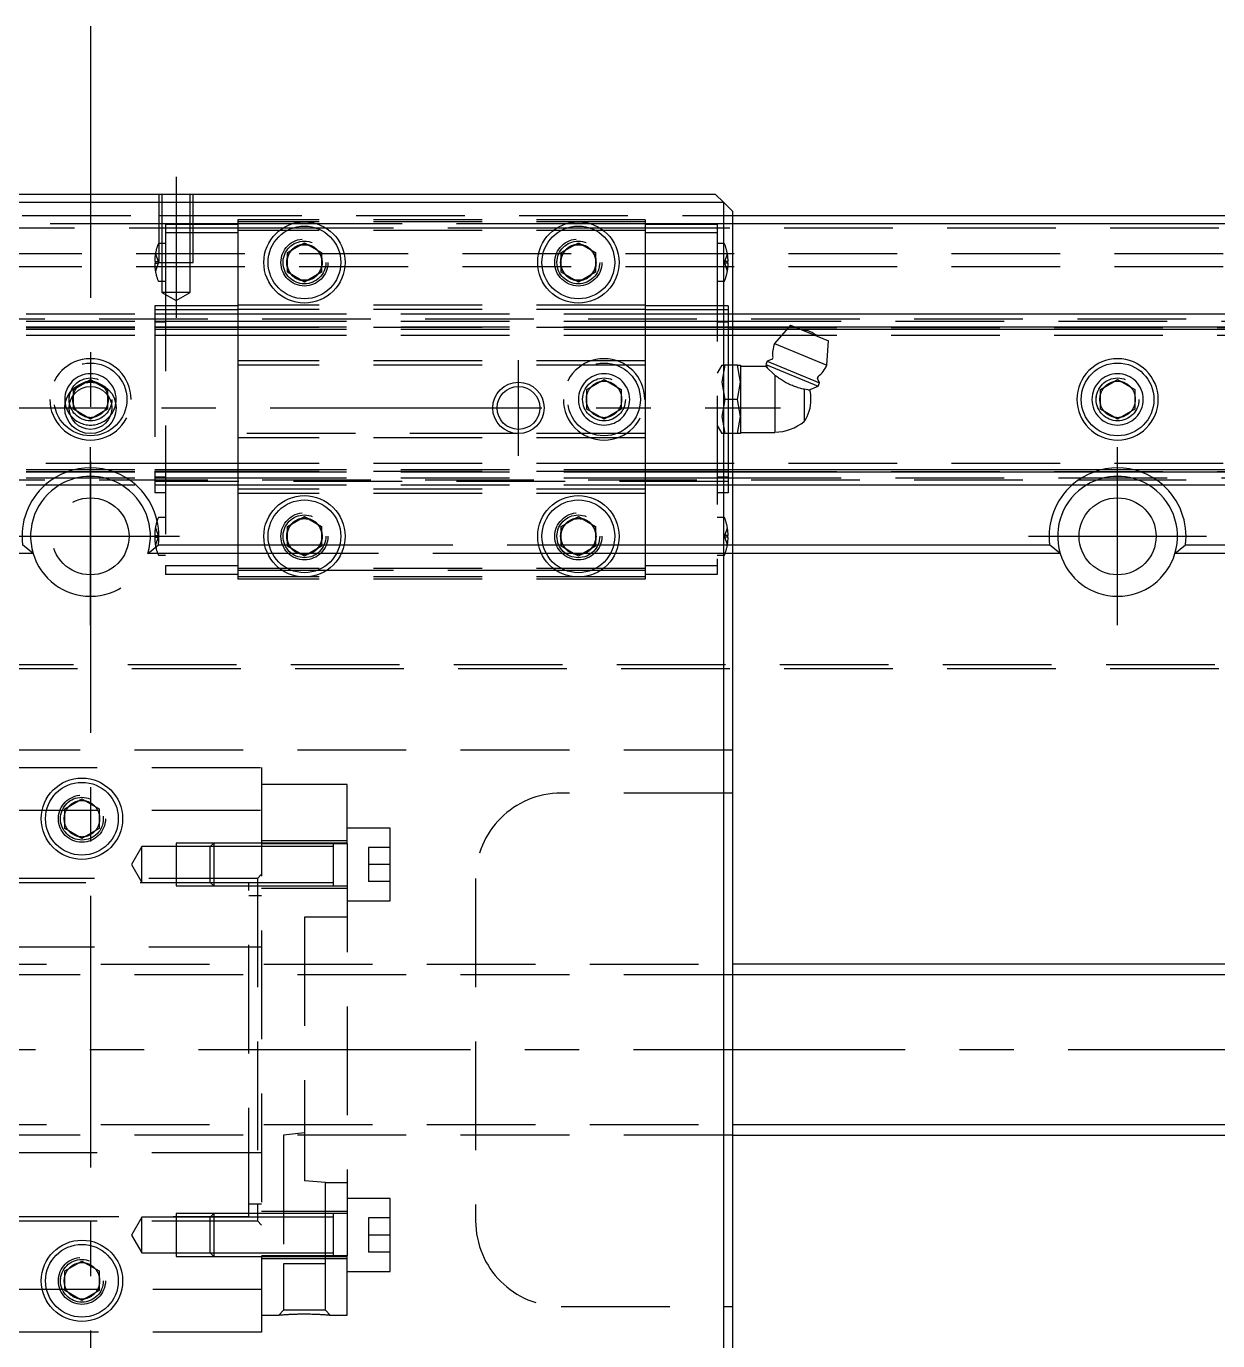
# Model space of a CAD drawing. Extents: x -16 to 1017, y -341 to 120.
# Drawn here: x 372.5 to 511.7, y -34 to 119.6 of the extents above; entities that cross this region are included whole.
import ezdxf

# ---------------------------------------------------------------- set-up
doc = ezdxf.new("R2010")
doc.units = 0
doc.linetypes.add('CENTER', pattern=[50.8, 31.75, -6.35, 6.35, -6.35])
doc.linetypes.add('DASHED', pattern=[19.05, 12.7, -6.35])
doc.layers.get('0').update_dxf_attribs({"linetype": 'CONTINUOUS'})
doc.layers.add('CENTER', color=1, linetype='CENTER')

msp = doc.modelspace()

# ---------------------------------------------------------------- linework, layer by layer
at = {"color": 7, "linetype": 'CONTINUOUS'}
for p, q in [((307, 100), (453, 100)), ((453, 100), (454, 99)), ((454, 99), (306, 99)), ((454, 99), (455, 98)), ((454, -99), (454, 99)), ((455, 98), (455, -98)), ((455, 97.5), (758, 97.5)), ((759, 96.5), (455, 96.5)), ((403, 93.15), (405, 94.31)), ((405, 94.31), (407, 93.15)), ((435, 93.15), (437, 94.31)), ((437, 94.31), (439, 93.15)), ((403, 90.85), (403, 93.15)), ((407, 93.15), (407, 90.85)), ((435, 90.85), (435, 93.15)), ((439, 93.15), (439, 90.85)), ((405, 89.69), (403, 90.85)), ((407, 90.85), (405, 89.69)), ((437, 89.69), (435, 90.85)), ((439, 90.85), (437, 89.69)), ((455, 86), (760, 86)), ((455, 84.48), (461.63, 84.48)), ((461.8, 84.68), (459.93, 82.53)), ((461.8, 84.68), (466.23, 82.84)), ((462.27, 84.48), (760, 84.48)), ((455, 84.2), (461.38, 84.2)), ((462.95, 84.2), (760, 84.2)), ((459.93, 82.53), (466.03, 80)), ((466.03, 80), (466.23, 82.84)), ((455.6, 80), (455, 80)), ((455.6, 80), (455.96, 80)), ((455.96, 78), (455.6, 80)), ((455.96, 80), (455.96, 78)), ((459.07, 80.45), (458.92, 80.08)), ((458.92, 80.08), (465.02, 77.56)), ((458.92, 80.08), (459.1, 79.64)), ((459.58, 80.66), (459.07, 80.45)), ((459.07, 80.45), (465.17, 77.93)), ((458.92, 79.85), (455.96, 79.85)), ((459.96, 78.83), (458.92, 79.85)), ((460.05, 78.75), (459.96, 78.83)), ((459.96, 78.83), (459.96, 72.15)), ((460.16, 78.67), (460.05, 78.75)), ((460.26, 78.59), (460.16, 78.67)), ((460.37, 78.51), (460.26, 78.59)), ((460.48, 78.43), (460.37, 78.51)), ((460.6, 78.35), (460.48, 78.43)), ((460.72, 78.27), (460.6, 78.35)), ((465.17, 77.93), (464.96, 78.44)), ((455.6, 76), (455.96, 78)), ((455.96, 78), (455.96, 74)), ((460.84, 78.2), (460.72, 78.27)), ((460.96, 78.12), (460.84, 78.2)), ((461.09, 78.05), (460.96, 78.12)), ((461.22, 77.98), (461.09, 78.05)), ((461.35, 77.91), (461.22, 77.98)), ((461.48, 77.84), (461.35, 77.91)), ((461.61, 77.78), (461.48, 77.84)), ((461.74, 77.72), (461.61, 77.78)), ((461.88, 77.66), (461.74, 77.72)), ((462.01, 77.61), (461.88, 77.66)), ((462.14, 77.55), (462.01, 77.61)), ((462.27, 77.5), (462.14, 77.55)), ((462.41, 77.46), (462.27, 77.5)), ((462.53, 77.41), (462.41, 77.46)), ((462.69, 77.36), (462.53, 77.41)), ((462.84, 77.32), (462.69, 77.36)), ((462.98, 77.28), (462.84, 77.32)), ((463.13, 77.24), (462.98, 77.28)), ((463.27, 77.21), (463.13, 77.24)), ((463.4, 77.18), (463.27, 77.21)), ((464.06, 77.07), (463.4, 77.18)), ((463.4, 77.18), (463.4, 73.4)), ((463.9, 77.09), (465.02, 77.56)), ((465.02, 77.56), (465.17, 77.93)), ((498, 77.15), (500, 78.31)), ((498, 74.85), (498, 77.15)), ((500, 78.31), (502, 77.15)), ((502, 77.15), (502, 74.85)), ((455.6, 76), (455, 76)), ((455.96, 74), (455.6, 76)), ((455.6, 72), (455.96, 74)), ((455.96, 74), (455.96, 72)), ((500, 73.69), (498, 74.85)), ((502, 74.85), (500, 73.69)), ((455.6, 72), (455, 72)), ((455.96, 72), (455.6, 72)), ((455.96, 72.15), (459.96, 72.15)), ((455, 67.8), (760, 67.8)), ((455, 67.52), (760, 67.52)), ((455, 66), (760, 66)), ((403, 61.15), (405, 62.31)), ((405, 62.31), (407, 61.15)), ((435, 61.15), (437, 62.31)), ((437, 62.31), (439, 61.15)), ((403, 58.85), (403, 61.15)), ((407, 61.15), (407, 58.85)), ((435, 58.85), (435, 61.15)), ((439, 61.15), (439, 58.85)), ((405, 57.69), (403, 58.85)), ((407, 58.85), (405, 57.69)), ((437, 57.69), (435, 58.85)), ((439, 58.85), (437, 57.69)), ((455, 59), (492.06, 59)), ((493.29, 58), (492.06, 59)), ((506.71, 58), (507.94, 59)), ((507.94, 59), (612.06, 59)), ((493.29, 58), (455, 58)), ((613.29, 58), (506.71, 58)), ((377, 28.15), (379, 29.31)), ((379, 29.31), (381, 28.15)), ((377, 25.85), (377, 28.15)), ((381, 28.15), (381, 25.85)), ((379, 24.69), (377, 25.85)), ((381, 25.85), (379, 24.69)), ((703, 10), (455, 10)), ((455, -10), (703, -10)), ((377, -25.85), (379, -24.69)), ((377, -28.15), (377, -25.85)), ((379, -24.69), (381, -25.85)), ((381, -25.85), (381, -28.15)), ((379, -29.31), (377, -28.15)), ((381, -28.15), (379, -29.31))]:
    msp.add_line(p, q, dxfattribs=at)
at = {"color": 3, "linetype": 'DASHED'}
for p, q in [((388, 100), (388, 92)), ((388.35, 100), (388.35, 92)), ((391.65, 92), (391.65, 100)), ((392, 92), (392, 100)), ((372, 97.5), (388, 97.5)), ((388, 97.5), (392, 97.5)), ((392, 97.5), (455, 97.5)), ((444.8, 97), (397.2, 97)), ((397.2, 97), (397.2, 96)), ((444.8, 97), (444.8, 96)), ((397.2, 96), (362.8, 96)), ((388, 96.5), (372, 96.5)), ((392, 96.5), (388, 96.5)), ((392, 96.45), (388.77, 96.45)), ((388.77, 96.45), (388.77, 95.45)), ((388.77, 95.45), (388.77, 92)), ((392, 95.45), (388.77, 95.45)), ((397.2, 96.5), (392, 96.5)), ((397.2, 96.45), (392, 96.45)), ((397.2, 95.45), (392, 95.45)), ((444.8, 96.75), (397.2, 96.75)), ((403.48, 96.5), (397.2, 96.5)), ((397.2, 96), (397.2, 87)), ((402.44, 96), (397.2, 96)), ((444.8, 95.75), (397.2, 95.75)), ((403.56, 96), (402.44, 96)), ((406.52, 96.5), (403.48, 96.5)), ((406.44, 96), (403.56, 96)), ((407.56, 96), (406.44, 96)), ((435.48, 96.5), (406.52, 96.5)), ((434.44, 96), (407.56, 96)), ((435.56, 96), (434.44, 96)), ((438.52, 96.5), (435.48, 96.5)), ((438.44, 96), (435.56, 96)), ((439.56, 96), (438.44, 96)), ((444.8, 96.5), (438.52, 96.5)), ((444.8, 96), (439.56, 96)), ((455, 96.5), (444.8, 96.5)), ((453.23, 96.45), (444.8, 96.45)), ((444.8, 96), (444.8, 87)), ((759.5, 96), (444.8, 96)), ((453.23, 95.45), (444.8, 95.45)), ((453.23, 96.45), (453.23, 95.45)), ((453.23, 95.45), (453.23, 56.55)), ((388, 94.2), (387.99, 94.2)), ((388.77, 94.2), (388, 94.2)), ((454.01, 94.2), (453.23, 94.2)), ((760, 93), (0, 93)), ((387.58, 93), (387.9, 92.1)), ((402.5, 92), (402.53, 92.41)), ((434.5, 92), (434.53, 92.37)), ((454.1, 92.1), (454.42, 93)), ((760, 91.5), (0, 91.5)), ((387.5, 92.1), (387.58, 92.1)), ((387.58, 91.9), (387.5, 91.9)), ((387.58, 92.1), (387.9, 92.1)), ((387.58, 92.1), (387.58, 91.9)), ((387.9, 91.9), (387.58, 91)), ((387.58, 91.9), (387.9, 91.9)), ((387.9, 92.1), (387.94, 92)), ((387.9, 91.9), (387.94, 92)), ((388, 92), (392, 92)), ((388.35, 92), (388.35, 88.5)), ((388.77, 92), (388.77, 56.55)), ((391.65, 88.5), (391.65, 92)), ((454.1, 92.1), (454.06, 92)), ((454.1, 91.9), (454.06, 92)), ((454.42, 92.1), (454.1, 92.1)), ((454.42, 91), (454.1, 91.9)), ((454.42, 91.9), (454.1, 91.9)), ((454.42, 91.9), (454.42, 92.1)), ((454.42, 92.1), (454.5, 92.1)), ((454.5, 91.9), (454.42, 91.9)), ((387.99, 89.8), (388.77, 89.8)), ((453.23, 89.8), (454.01, 89.8)), ((388.35, 88.5), (390, 87.55)), ((391.65, 88.5), (388.35, 88.5)), ((390, 87.55), (391.65, 88.5)), ((388.77, 86.93), (387.5, 86.93)), ((387.5, 86.93), (387.5, 84.33)), ((388.77, 86.92), (387.5, 86.92)), ((388.77, 86.46), (387.5, 86.46)), ((397.2, 86.93), (388.77, 86.93)), ((397.2, 86.46), (388.77, 86.46)), ((397.2, 87), (397.2, 86.5)), ((444.8, 87), (397.2, 87)), ((397.2, 86.5), (397.2, 80.5)), ((444.8, 86.5), (397.2, 86.5)), ((444.8, 87), (444.8, 86.5)), ((453.23, 86.93), (444.8, 86.93)), ((444.8, 86.5), (444.8, 80.5)), ((453.23, 86.46), (444.8, 86.46)), ((454.5, 86.93), (453.23, 86.93)), ((454.5, 86.92), (453.23, 86.92)), ((454.5, 86.46), (453.23, 86.46)), ((454.5, 86.93), (454.5, 84.33)), ((0, 85.4), (760, 85.4)), ((372.5, 86), (387.5, 86)), ((372.5, 85.15), (387.5, 85.15)), ((372.5, 84.48), (387.5, 84.48)), ((387.5, 86), (397.2, 86)), ((387.5, 85.15), (397.2, 85.15)), ((387.5, 85.08), (388.77, 85.08)), ((387.5, 84.48), (397.2, 84.48)), ((397.2, 86), (444.8, 86)), ((397.2, 85.15), (444.8, 85.15)), ((397.2, 84.48), (444.8, 84.48)), ((444.8, 86), (453.23, 86)), ((444.8, 85.15), (453.23, 85.15)), ((444.8, 84.48), (453.23, 84.48)), ((453.23, 86), (454.5, 86)), ((453.23, 85.15), (454.5, 85.15)), ((453.23, 85.08), (454.5, 85.08)), ((453.23, 84.48), (454.5, 84.48)), ((454.5, 86), (455, 86)), ((454.5, 85.15), (455, 85.15)), ((454.5, 84.48), (455, 84.48)), ((455, 85.15), (760, 85.15)), ((461.63, 84.48), (462.27, 84.48)), ((372.5, 84.42), (387.5, 84.42)), ((372.5, 84.2), (387.5, 84.2)), ((372.5, 83.5), (387.5, 83.5)), ((397.2, 84.42), (387.5, 84.42)), ((387.5, 84.33), (387.5, 67.67)), ((387.5, 84.2), (397.2, 84.2)), ((387.5, 83.5), (397.2, 83.5)), ((444.8, 84.42), (397.2, 84.42)), ((397.2, 84.2), (444.8, 84.2)), ((397.2, 83.5), (444.8, 83.5)), ((453.23, 84.42), (444.8, 84.42)), ((444.8, 84.2), (453.23, 84.2)), ((444.8, 83.5), (453.23, 83.5)), ((454.5, 84.42), (453.23, 84.42)), ((453.23, 84.2), (454.5, 84.2)), ((453.23, 83.5), (454.5, 83.5)), ((454.5, 84.42), (760, 84.42)), ((454.5, 84.33), (454.5, 80)), ((454.5, 84.2), (455, 84.2)), ((454.5, 83.5), (760, 83.5)), ((461.38, 84.2), (462.95, 84.2)), ((397.2, 80.5), (397.2, 80)), ((444.8, 80.5), (397.2, 80.5)), ((397.2, 80), (397.2, 72)), ((444.8, 80), (397.2, 80)), ((444.8, 80.5), (444.8, 80)), ((444.8, 80), (444.8, 72)), ((453.78, 80), (453.23, 79.06)), ((453.78, 80), (454.13, 80)), ((454.13, 80), (453.78, 78)), ((455, 80), (454.13, 80)), ((454.5, 80), (454.5, 72)), ((378, 77.15), (380, 78.31)), ((378, 76.5), (378, 77.15)), ((380, 78.31), (382, 77.15)), ((382, 77.15), (382, 76.5)), ((438, 77.15), (440, 78.31)), ((438, 74.85), (438, 77.15)), ((440, 78.31), (442, 77.15)), ((442, 77.15), (442, 74.85)), ((453.78, 78), (454.13, 76)), ((377.5, 76), (377.53, 76.41)), ((378, 74.85), (378, 76.5)), ((382, 76.5), (382, 74.85)), ((437.5, 76), (437.53, 76.37)), ((454.13, 76), (453.78, 74)), ((455, 76), (454.13, 76)), ((497.5, 76), (497.53, 76.41)), ((380, 73.69), (378, 74.85)), ((382, 74.85), (380, 73.69)), ((440, 73.69), (438, 74.85)), ((442, 74.85), (440, 73.69)), ((453.78, 74), (454.13, 72)), ((453.23, 72.94), (453.78, 72)), ((397.2, 72), (397.2, 71.5)), ((430, 72), (397.2, 72)), ((397.2, 71.5), (397.2, 65.5)), ((444.8, 71.5), (397.2, 71.5)), ((444.8, 72), (430, 72)), ((444.8, 72), (444.8, 71.5)), ((444.8, 71.5), (444.8, 65.5)), ((454.13, 72), (453.78, 72)), ((455, 72), (454.13, 72)), ((454.5, 72), (454.5, 67.67)), ((387.5, 68.5), (372.5, 68.5)), ((372.5, 67.8), (387.5, 67.8)), ((397.2, 68.5), (387.5, 68.5)), ((387.5, 67.8), (397.2, 67.8)), ((387.5, 67.67), (387.5, 65.07)), ((444.8, 68.5), (397.2, 68.5)), ((397.2, 67.8), (444.8, 67.8)), ((453.23, 68.5), (444.8, 68.5)), ((444.8, 67.8), (453.23, 67.8)), ((454.5, 68.5), (453.23, 68.5)), ((453.23, 67.8), (454.5, 67.8)), ((760, 68.5), (454.5, 68.5)), ((454.5, 67.8), (455, 67.8)), ((454.5, 67.67), (454.5, 65.07)), ((0, 66.6), (760, 66.6)), ((372.5, 67.58), (387.5, 67.58)), ((372.5, 67.52), (387.5, 67.52)), ((372.5, 66.85), (387.5, 66.85)), ((397.2, 67.58), (387.5, 67.58)), ((387.5, 67.52), (397.2, 67.52)), ((388.77, 66.92), (387.5, 66.92)), ((387.5, 66.85), (397.2, 66.85)), ((454.5, 66.4), (387.5, 66.4)), ((444.8, 67.58), (397.2, 67.58)), ((397.2, 67.52), (444.8, 67.52)), ((397.2, 66.85), (444.8, 66.85)), ((453.23, 67.58), (444.8, 67.58)), ((444.8, 67.52), (453.23, 67.52)), ((444.8, 66.85), (453.23, 66.85)), ((454.5, 67.58), (453.23, 67.58)), ((453.23, 67.52), (454.5, 67.52)), ((454.5, 66.92), (453.23, 66.92)), ((453.23, 66.85), (454.5, 66.85)), ((454.5, 67.58), (760, 67.58)), ((454.5, 67.52), (455, 67.52)), ((454.5, 66.85), (455, 66.85)), ((455, 66.85), (760, 66.85)), ((372.5, 66), (387.5, 66)), ((387.5, 66), (397.2, 66)), ((388.77, 65.08), (387.5, 65.08)), ((388.77, 65.07), (387.5, 65.07)), ((397.2, 66), (444.8, 66)), ((397.2, 65.5), (397.2, 65)), ((444.8, 65.5), (397.2, 65.5)), ((397.2, 65), (397.2, 56)), ((444.8, 65), (397.2, 65)), ((444.8, 66), (453.23, 66)), ((444.8, 65.5), (444.8, 65)), ((444.8, 65), (444.8, 56)), ((453.23, 66), (454.5, 66)), ((454.5, 65.08), (453.23, 65.08)), ((454.5, 65.07), (453.23, 65.07)), ((454.5, 66), (455, 66)), ((388.77, 62.2), (387.99, 62.2)), ((454.01, 62.2), (453.23, 62.2)), ((387.5, 60.1), (387.58, 60.1)), ((387.58, 61), (387.9, 60.1)), ((387.58, 60.1), (387.9, 60.1)), ((387.58, 60.1), (387.58, 59.9)), ((387.9, 60.1), (387.94, 60)), ((387.9, 59.9), (387.94, 60)), ((402.5, 60), (402.53, 60.41)), ((434.5, 60), (434.53, 60.37)), ((454.1, 60.1), (454.06, 60)), ((454.1, 59.9), (454.06, 60)), ((454.1, 60.1), (454.42, 61)), ((454.42, 60.1), (454.1, 60.1)), ((454.42, 59.9), (454.42, 60.1)), ((454.42, 60.1), (454.5, 60.1)), ((373.29, 58), (372.06, 59)), ((386.71, 58), (387.94, 59)), ((387.58, 59.9), (387.5, 59.9)), ((387.9, 59.9), (387.58, 59)), ((387.58, 59.9), (387.9, 59.9)), ((387.94, 59), (397.2, 59)), ((397.2, 59), (400.36, 59)), ((400.36, 59), (400.87, 59)), ((400.87, 59), (402.44, 59)), ((402.44, 59), (402.71, 59)), ((402.71, 59), (403, 59)), ((403, 59), (403.15, 59)), ((403.15, 59), (403.2, 59)), ((403.2, 59), (406.8, 59)), ((406.8, 59), (406.85, 59)), ((406.85, 59), (407, 59)), ((407, 59), (407.29, 59)), ((407.29, 59), (407.56, 59)), ((407.56, 59), (409.13, 59)), ((409.13, 59), (409.64, 59)), ((409.64, 59), (432.36, 59)), ((432.36, 59), (432.87, 59)), ((432.87, 59), (434.44, 59)), ((434.44, 59), (434.71, 59)), ((434.71, 59), (435, 59)), ((435, 59), (435.15, 59)), ((435.15, 59), (435.2, 59)), ((435.2, 59), (438.8, 59)), ((438.8, 59), (438.85, 59)), ((438.85, 59), (439, 59)), ((439, 59), (439.29, 59)), ((439.29, 59), (439.56, 59)), ((439.56, 59), (441.13, 59)), ((441.13, 59), (441.64, 59)), ((441.64, 59), (444.8, 59)), ((444.8, 59), (453.23, 59)), ((453.23, 59), (454.42, 59)), ((454.42, 59), (454.1, 59.9)), ((454.42, 59.9), (454.1, 59.9)), ((454.5, 59.9), (454.42, 59.9)), ((454.42, 59), (455, 59)), ((373.29, 58), (362.8, 58)), ((397.2, 58), (386.71, 58)), ((387.99, 57.8), (388.77, 57.8)), ((400.69, 58), (397.2, 58)), ((401.25, 58), (400.69, 58)), ((403.11, 58), (401.25, 58)), ((403.5, 58), (403.11, 58)), ((404.36, 58), (403.5, 58)), ((404.46, 58), (404.36, 58)), ((404.5, 58), (404.46, 58)), ((405.5, 58), (404.5, 58)), ((405.54, 58), (405.5, 58)), ((405.64, 58), (405.54, 58)), ((406.5, 58), (405.64, 58)), ((406.89, 58), (406.5, 58)), ((408.75, 58), (406.89, 58)), ((409.31, 58), (408.75, 58)), ((432.69, 58), (409.31, 58)), ((433.25, 58), (432.69, 58)), ((435.11, 58), (433.25, 58)), ((435.5, 58), (435.11, 58)), ((436.36, 58), (435.5, 58)), ((436.46, 58), (436.36, 58)), ((436.5, 58), (436.46, 58)), ((437.5, 58), (436.5, 58)), ((437.54, 58), (437.5, 58)), ((437.64, 58), (437.54, 58)), ((438.5, 58), (437.64, 58)), ((438.89, 58), (438.5, 58)), ((440.75, 58), (438.89, 58)), ((441.31, 58), (440.75, 58)), ((444.8, 58), (441.31, 58)), ((453.23, 58), (444.8, 58)), ((454.16, 58), (453.23, 58)), ((453.23, 57.8), (454.01, 57.8)), ((455, 58), (454.16, 58)), ((388.77, 56.55), (388.77, 55.55)), ((397.2, 56.55), (388.77, 56.55)), ((397.2, 55.55), (388.77, 55.55)), ((444.8, 56.25), (397.2, 56.25)), ((402.44, 56), (397.2, 56)), ((397.2, 56), (397.2, 55)), ((403.56, 56), (402.44, 56)), ((406.44, 56), (403.56, 56)), ((407.56, 56), (406.44, 56)), ((434.44, 56), (407.56, 56)), ((435.56, 56), (434.44, 56)), ((438.44, 56), (435.56, 56)), ((439.56, 56), (438.44, 56)), ((444.8, 56), (439.56, 56)), ((453.23, 56.55), (444.8, 56.55)), ((444.8, 56), (444.8, 55)), ((453.23, 55.55), (444.8, 55.55)), ((453.23, 56.55), (453.23, 55.55)), ((444.8, 55.25), (397.2, 55.25)), ((444.8, 55), (397.2, 55)), ((759, 45), (1, 45)), ((759.5, 44.5), (0.5, 44.5)), ((455, 35), (305, 35)), ((330, 33), (400, 33)), ((400, 33), (400, -33)), ((410, 31), (400, 31)), ((410, 24.1), (410, 31)), ((455, 30), (435, 30)), ((330, 28), (400, 28)), ((381.48, 27.29), (381.5, 27)), ((415, 25.9), (410, 25.9)), ((415, 17.4), (415, 25.9)), ((386, 23.75), (384.79, 21.65)), ((390, 23.75), (386, 23.75)), ((386, 19.55), (386, 23.75)), ((394.4, 24.15), (390, 24.15)), ((390, 24.15), (390, 19.15)), ((394, 23.75), (390, 23.75)), ((394.4, 24.15), (394, 23.75)), ((400, 23.75), (394, 23.75)), ((400, 23.75), (394, 23.75)), ((394, 19.55), (394, 23.75)), ((400, 24.15), (394.4, 24.15)), ((400, 24.15), (394.4, 24.15)), ((394.4, 24.15), (394.4, 19.15)), ((410, 24.4), (400, 24.4)), ((408.4, 24.15), (400, 24.15)), ((400, 24.1), (410, 24.1)), ((408.4, 23.75), (400, 23.75)), ((410, 24.15), (408.39, 24.15)), ((408.4, 23.75), (408.4, 24.15)), ((408.4, 19.15), (408.4, 24.15)), ((408.4, 19.55), (408.4, 23.75)), ((410, 24.1), (410, -24.1)), ((415, 23.65), (412.5, 23.65)), ((412.5, 23.65), (412.5, 21.65)), ((384.79, 21.65), (386, 19.55)), ((415, 21.65), (412.5, 21.65)), ((412.5, 21.65), (412.5, 19.65)), ((399.5, 20), (330, 20)), ((400, 20.5), (399.5, 20)), ((399.5, 20), (399.5, -20)), ((425, 20), (425, -20)), ((398.5, 19.5), (332.5, 19.5)), ((386, 19.55), (390, 19.55)), ((390, 19.55), (394, 19.55)), ((390, 19.15), (394.4, 19.15)), ((394, 19.55), (400, 19.55)), ((394, 19.55), (394.4, 19.15)), ((394, 19.55), (400, 19.55)), ((394.4, 19.15), (400, 19.15)), ((394.4, 19.15), (400, 19.15)), ((398.5, -19.5), (398.5, 19.5)), ((400, 19.55), (408.4, 19.55)), ((400, 19.15), (408.4, 19.15)), ((400, 18.9), (410, 18.9)), ((408.39, 19.15), (410, 19.15)), ((408.4, 19.15), (408.4, 19.55)), ((415, 19.65), (412.5, 19.65)), ((400, 18), (398.5, 18)), ((410, 17.4), (415, 17.4)), ((410, 15.5), (405, 15.5)), ((405, 15.5), (405, -15.3)), ((399.5, 12), (330, 12)), ((400, 12), (399.5, 12)), ((305, 10), (455, 10)), ((455, 8.75), (305, 8.75)), ((305, -8.75), (455, -8.75)), ((455, -10), (305, -10)), ((405, -9.69), (402.54, -10)), ((402.54, -10), (402.59, -9.99)), ((402.54, -10), (402.54, -25)), ((330, -12), (399.5, -12)), ((399.5, -12), (400, -12)), ((407.46, -15.5), (405, -15.3)), ((407.46, -25), (407.46, -15.5)), ((407.46, -15.5), (410, -15.5)), ((398.5, -18), (400, -18)), ((415, -17.4), (410, -17.4)), ((415, -25.9), (415, -17.4)), ((332.5, -19.5), (398.5, -19.5)), ((386, -19.55), (384.79, -21.65)), ((390, -19.55), (386, -19.55)), ((386, -21.65), (386, -19.55)), ((394.4, -19.15), (390, -19.15)), ((390, -19.15), (390, -24.15)), ((394, -19.55), (390, -19.55)), ((394.4, -19.15), (394, -19.55)), ((400, -19.55), (394, -19.55)), ((400, -19.55), (394, -19.55)), ((394, -23.75), (394, -19.55)), ((400, -19.15), (394.4, -19.15)), ((400, -19.15), (394.4, -19.15)), ((394.4, -19.15), (394.4, -24.15)), ((410, -18.9), (400, -18.9)), ((408.4, -19.15), (400, -19.15)), ((408.4, -19.55), (400, -19.55)), ((410, -19.15), (408.39, -19.15)), ((408.4, -19.55), (408.4, -19.15)), ((408.4, -24.15), (408.4, -19.15)), ((408.4, -23.75), (408.4, -19.55)), ((415, -19.65), (412.5, -19.65)), ((412.5, -19.65), (412.5, -21.65)), ((330, -20), (399.5, -20)), ((399.5, -20), (400, -20.5)), ((384.79, -21.65), (386, -23.75)), ((386, -23.75), (386, -21.65)), ((415, -21.65), (412.5, -21.65)), ((412.5, -21.65), (412.5, -23.65)), ((386, -23.75), (390, -23.75)), ((390, -23.75), (394, -23.75)), ((390, -24.15), (394.4, -24.15)), ((394, -23.75), (400, -23.75)), ((394, -23.75), (394.4, -24.15)), ((394, -23.75), (400, -23.75)), ((394.4, -24.15), (400, -24.15)), ((394.4, -24.15), (400, -24.15)), ((400, -23.75), (408.4, -23.75)), ((410, -24.1), (400, -24.1)), ((400, -24.15), (408.4, -24.15)), ((400, -24.4), (410, -24.4)), ((408.39, -24.15), (410, -24.15)), ((408.4, -24.15), (408.4, -23.75)), ((410, -31), (410, -24.1)), ((415, -23.65), (412.5, -23.65)), ((407.46, -25), (402.54, -25)), ((402.55, -25), (402.55, -30.45)), ((407.45, -30.45), (407.45, -25)), ((410, -25.9), (415, -25.9)), ((376.5, -27), (376.52, -26.7)), ((400, -28), (330, -28)), ((402.55, -30.45), (402, -31)), ((407.45, -30.45), (402.55, -30.45)), ((408, -31), (407.45, -30.45)), ((435, -30), (455, -30)), ((400, -31), (402, -31)), ((402, -31), (402.01, -31)), ((402, -31), (402, -31)), ((402.01, -31), (402.02, -31)), ((402.02, -31), (402.04, -31)), ((402.04, -31), (402.06, -31)), ((402.06, -31), (402.08, -30.99)), ((402.08, -30.99), (402.11, -30.99)), ((402.11, -30.99), (402.15, -30.99)), ((402.15, -30.99), (402.19, -30.98)), ((402.19, -30.98), (402.24, -30.98)), ((402.24, -30.98), (402.3, -30.97)), ((402.3, -30.97), (402.37, -30.97)), ((402.37, -30.97), (402.44, -30.96)), ((402.44, -30.96), (402.52, -30.96)), ((402.52, -30.96), (402.61, -30.95)), ((402.61, -30.95), (402.7, -30.95)), ((402.7, -30.95), (402.8, -30.94)), ((402.8, -30.94), (402.9, -30.93)), ((402.9, -30.93), (403.01, -30.93)), ((403.01, -30.93), (403.12, -30.92)), ((403.12, -30.92), (403.23, -30.91)), ((403.23, -30.91), (403.35, -30.91)), ((403.35, -30.91), (403.48, -30.9)), ((403.48, -30.9), (403.6, -30.9)), ((403.6, -30.9), (403.74, -30.89)), ((403.74, -30.89), (403.87, -30.89)), ((403.87, -30.89), (404.01, -30.88)), ((404.01, -30.88), (404.14, -30.88)), ((404.14, -30.88), (404.28, -30.87)), ((404.28, -30.87), (404.42, -30.87)), ((404.42, -30.87), (404.57, -30.87)), ((404.57, -30.87), (404.71, -30.87)), ((404.71, -30.87), (404.85, -30.87)), ((404.85, -30.87), (405, -30.87)), ((405, -30.87), (405.15, -30.87)), ((405.15, -30.87), (405.29, -30.87)), ((405.29, -30.87), (405.43, -30.87)), ((405.43, -30.87), (405.58, -30.87)), ((405.58, -30.87), (405.72, -30.87)), ((405.72, -30.87), (405.85, -30.88)), ((405.85, -30.88), (405.99, -30.88)), ((405.99, -30.88), (406.13, -30.89)), ((406.13, -30.89), (406.26, -30.89)), ((406.26, -30.89), (406.4, -30.9)), ((406.4, -30.9), (406.52, -30.9)), ((406.52, -30.9), (406.65, -30.91)), ((406.65, -30.91), (406.77, -30.91)), ((406.77, -30.91), (406.88, -30.92)), ((406.88, -30.92), (406.99, -30.93)), ((406.99, -30.93), (407.1, -30.93)), ((407.1, -30.93), (407.2, -30.94)), ((407.2, -30.94), (407.3, -30.95)), ((407.3, -30.95), (407.39, -30.95)), ((407.39, -30.95), (407.48, -30.96)), ((407.48, -30.96), (407.54, -30.96)), ((407.54, -30.96), (407.61, -30.97)), ((407.61, -30.97), (407.66, -30.97)), ((407.66, -30.97), (407.71, -30.98)), ((407.71, -30.98), (407.76, -30.98)), ((407.76, -30.98), (407.81, -30.98)), ((407.81, -30.98), (407.85, -30.99)), ((407.85, -30.99), (407.89, -30.99)), ((407.89, -30.99), (407.92, -30.99)), ((407.92, -30.99), (407.94, -31)), ((407.94, -31), (407.97, -31)), ((407.97, -31), (407.99, -31)), ((407.99, -31), (408, -31)), ((408, -31), (408, -31)), ((408, -31), (410, -31)), ((408, -31), (408, -31)), ((400, -33), (330, -33))]:
    msp.add_line(p, q, dxfattribs=at)
at = {"color": 3, "linetype": 'CONTINUOUS'}
for p, q in [((703, 8.75), (455, 8.75)), ((455, -8.75), (703, -8.75))]:
    msp.add_line(p, q, dxfattribs=at)
at = {"color": 7, "linetype": 'CONTINUOUS'}
for centre, radius in [((405, 92), 4.75), ((405, 92), 4.25), ((437, 92), 4.75), ((437, 92), 4.25), ((500, 76), 4.25), ((380, 75), 3), ((380, 75), 2.5), ((430, 75), 2.5), ((405, 60), 4.75), ((437, 60), 4.75), ((405, 60), 4.25), ((437, 60), 4.25), ((500, 60), 4.5), ((379, 27), 4.75), ((379, 27), 4.25), ((379, -27), 4.75), ((379, -27), 4.25)]:
    msp.add_circle(centre, radius, dxfattribs=at)
at = {"color": 3, "linetype": 'DASHED'}
for centre, radius in [((405, 92), 2.75), ((405, 92), 2.5), ((405, 92), 2.07), ((437, 92), 2.75), ((437, 92), 2.5), ((437, 92), 2.07), ((380, 76), 4.25), ((440, 76), 4.25), ((380, 76), 2.5), ((440, 76), 2.5), ((500, 76), 2.5), ((380, 60), 4.5), ((405, 60), 2.75), ((405, 60), 2.5), ((405, 60), 2.07), ((437, 60), 2.75), ((437, 60), 2.5), ((437, 60), 2.07), ((379, 27), 2.75), ((379, 27), 2.5), ((379, -27), 2.75), ((379, -27), 2.5)]:
    msp.add_circle(centre, radius, dxfattribs=at)
at = {"color": 3, "linetype": 'CONTINUOUS'}
msp.add_circle((430, 75), 3, dxfattribs=at)
at = {"color": 3, "linetype": 'DASHED'}
for centre, radius, start, end in [((393.5, 92), 6, 159.1494, 170.4059), ((387.99, 94.1), 0.1, 90, 159.1494), ((405, 92), 2.1, 102.2472, 137.7528), ((405, 92), 2.06, 105.9141, 134.0859), ((405, 92), 2.06, 74.0859, 105.9141), ((405, 92), 2.1, 77.7528, 102.2472), ((405, 92), 2.1, 42.2472, 77.7528), ((405, 92), 2.06, 45.9141, 74.0859), ((437, 92), 2.1, 102.2472, 137.7528), ((437, 92), 2.06, 105.9141, 134.0859), ((437, 92), 2.06, 74.0859, 105.9141), ((437, 92), 2.1, 77.7528, 102.2472), ((437, 92), 2.1, 42.2472, 77.7528), ((437, 92), 2.06, 45.9141, 74.0859), ((454.01, 94.1), 0.1, 20.8506, 90), ((448.5, 92), 6, 9.5941, 20.8506), ((393.5, 92), 6, 170.4203, 179.0449), ((405, 92), 2.1, 162.2472, 180), ((405, 92), 2.06, 165.9141, 180), ((405, 92), 2.06, 134.0859, 165.9141), ((405, 92), 2.1, 137.7528, 162.2472), ((405, 92), 2.06, 14.0859, 45.9141), ((405, 92), 2.1, 17.7528, 42.2472), ((405, 92), 2.1, 342.2472, 17.7528), ((405, 92), 2.06, 345.9141, 14.0859), ((437, 92), 2.1, 162.2472, 180), ((437, 92), 2.06, 165.9141, 180), ((437, 92), 2.06, 134.0859, 165.9141), ((437, 92), 2.1, 137.7528, 162.2472), ((437, 92), 2.06, 14.0859, 45.9141), ((437, 92), 2.1, 17.7528, 42.2472), ((437, 92), 2.1, 342.2472, 17.7528), ((437, 92), 2.06, 345.9141, 14.0859), ((448.5, 92), 6, 0.9551, 9.5797), ((393.5, 92), 6, 180.9551, 189.5797), ((393.5, 92), 6, 189.5941, 200.8506), ((405, 92), 2.1, 180, 197.7528), ((405, 92), 2.06, 180, 194.0859), ((405, 92), 2.06, 194.0859, 225.9141), ((405, 92), 2.1, 197.7528, 222.2472), ((405, 92), 2.06, 314.0859, 345.9141), ((405, 92), 2.1, 317.7528, 342.2472), ((437, 92), 2.1, 180, 197.7528), ((437, 92), 2.06, 180, 194.0859), ((437, 92), 2.06, 194.0859, 225.9141), ((437, 92), 2.1, 197.7528, 222.2472), ((437, 92), 2.06, 314.0859, 345.9141), ((437, 92), 2.1, 317.7528, 342.2472), ((448.5, 92), 6, 339.1494, 350.4059), ((448.5, 92), 6, 350.4203, 359.0449), ((387.99, 89.9), 0.1, 200.8506, 270), ((405, 92), 2.1, 222.2472, 257.7528), ((405, 92), 2.06, 225.9141, 254.0859), ((405, 92), 2.06, 254.0859, 285.9141), ((405, 92), 2.1, 257.7528, 282.2472), ((405, 92), 2.1, 282.2472, 317.7528), ((405, 92), 2.06, 285.9141, 314.0859), ((437, 92), 2.1, 222.2472, 257.7528), ((437, 92), 2.06, 225.9141, 254.0859), ((437, 92), 2.06, 254.0859, 285.9141), ((437, 92), 2.1, 257.7528, 282.2472), ((437, 92), 2.1, 282.2472, 317.7528), ((437, 92), 2.06, 285.9141, 314.0859), ((454.01, 89.9), 0.1, 270, 339.1494), ((380, 76), 4.75, 0, 180), ((440, 76), 4.75, 0, 180), ((380, 76), 3, 0, 180), ((440, 76), 3, 0, 180), ((500, 76), 3, 0, 180), ((380, 76), 2.1, 137.7528, 162.2472), ((380, 76), 2.1, 102.2472, 137.7528), ((380, 76), 2.1, 77.7528, 102.2472), ((380, 76), 2.1, 42.2472, 77.7528), ((380, 76), 2.1, 17.7528, 42.2472), ((440, 76), 2.1, 137.7528, 162.2472), ((440, 76), 2.1, 102.2472, 137.7528), ((440, 76), 2.1, 77.7528, 102.2472), ((440, 76), 2.1, 42.2472, 77.7528), ((440, 76), 2.1, 17.7528, 42.2472), ((500, 76), 2.1, 137.7528, 162.2472), ((500, 76), 2.1, 102.2472, 137.7528), ((500, 76), 2.1, 77.7528, 102.2472), ((500, 76), 2.1, 42.2472, 77.7528), ((500, 76), 2.1, 17.7528, 42.2472), ((380, 76), 4.75, 180, 0), ((380, 76), 3, 180, 218.6822), ((380, 76), 2.1, 168.463, 180), ((380, 76), 2.1, 180, 197.7528), ((380, 76), 2.1, 162.2472, 168.463), ((380, 76), 2.1, 197.7528, 222.2472), ((380, 76), 2.1, 317.7528, 342.2472), ((380, 76), 2.1, 11.537, 17.7528), ((380, 76), 2.1, 342.2472, 11.537), ((380, 76), 3, 321.3178, 0), ((440, 76), 4.75, 180, 0), ((440, 76), 3, 180, 0), ((440, 76), 2.1, 162.2472, 180), ((440, 76), 2.1, 180, 197.7528), ((440, 76), 2.1, 197.7528, 222.2472), ((440, 76), 2.1, 317.7528, 342.2472), ((440, 76), 2.1, 342.2472, 17.7528), ((500, 76), 3, 180, 0), ((500, 76), 2.1, 162.2472, 180), ((500, 76), 2.1, 180, 197.7528), ((500, 76), 2.1, 197.7528, 222.2472), ((500, 76), 2.1, 317.7528, 342.2472), ((500, 76), 2.1, 342.2472, 17.7528), ((380, 76), 3, 218.6822, 321.3178), ((380, 76), 2.1, 222.2472, 257.7528), ((380, 76), 2.1, 257.7528, 282.2472), ((380, 76), 2.1, 282.2472, 317.7528), ((440, 76), 2.1, 222.2472, 257.7528), ((440, 76), 2.1, 257.7528, 282.2472), ((440, 76), 2.1, 282.2472, 317.7528), ((500, 76), 2.1, 222.2472, 257.7528), ((500, 76), 2.1, 257.7528, 282.2472), ((500, 76), 2.1, 282.2472, 317.7528), ((380, 60), 8, 48.5904, 131.4096), ((500, 60), 8, 48.5904, 131.4096), ((380, 60), 7, 58.9973, 121.0027), ((500, 60), 7, 58.9973, 121.0027), ((380, 60), 8, 131.4096, 187.1808), ((380, 60), 7, 121.0027, 196.6015), ((380, 60), 7, 343.3985, 58.9973), ((380, 60), 8, 352.8192, 48.5904), ((393.5, 60), 6, 159.1494, 170.4059), ((387.99, 62.1), 0.1, 90, 159.1494), ((405, 60), 2.06, 134.0859, 165.9141), ((405, 60), 2.1, 102.2472, 137.7528), ((405, 60), 2.06, 105.9141, 134.0859), ((405, 60), 2.06, 74.0859, 105.9141), ((405, 60), 2.1, 77.7528, 102.2472), ((405, 60), 2.1, 42.2472, 77.7528), ((405, 60), 2.06, 45.9141, 74.0859), ((405, 60), 2.06, 14.0859, 45.9141), ((437, 60), 2.06, 134.0859, 165.9141), ((437, 60), 2.1, 102.2472, 137.7528), ((437, 60), 2.06, 105.9141, 134.0859), ((437, 60), 2.06, 74.0859, 105.9141), ((437, 60), 2.1, 77.7528, 102.2472), ((437, 60), 2.1, 42.2472, 77.7528), ((437, 60), 2.06, 45.9141, 74.0859), ((437, 60), 2.06, 14.0859, 45.9141), ((454.01, 62.1), 0.1, 20.8506, 90), ((448.5, 60), 6, 9.5941, 20.8506), ((393.5, 60), 6, 170.4203, 179.0449), ((405, 60), 2.1, 162.2472, 180), ((405, 60), 2.1, 180, 197.7528), ((405, 60), 2.06, 165.9141, 180), ((405, 60), 2.06, 180, 194.0859), ((405, 60), 2.1, 137.7528, 162.2472), ((405, 60), 2.1, 17.7528, 42.2472), ((405, 60), 2.1, 342.2472, 17.7528), ((405, 60), 2.06, 345.9141, 14.0859), ((437, 60), 2.1, 162.2472, 180), ((437, 60), 2.1, 180, 197.7528), ((437, 60), 2.06, 165.9141, 180), ((437, 60), 2.06, 180, 194.0859), ((437, 60), 2.1, 137.7528, 162.2472), ((437, 60), 2.1, 17.7528, 42.2472), ((437, 60), 2.1, 342.2472, 17.7528), ((437, 60), 2.06, 345.9141, 14.0859), ((448.5, 60), 6, 0.9551, 9.5797), ((393.5, 60), 6, 180.9551, 189.5797), ((393.5, 60), 6, 189.5941, 200.8506), ((405, 60), 2.06, 194.0859, 225.9141), ((405, 60), 2.1, 197.7528, 222.2472), ((405, 60), 2.1, 222.2472, 257.7528), ((405, 60), 2.06, 225.9141, 254.0859), ((405, 60), 2.1, 282.2472, 317.7528), ((405, 60), 2.06, 285.9141, 314.0859), ((405, 60), 2.06, 314.0859, 345.9141), ((405, 60), 2.1, 317.7528, 342.2472), ((437, 60), 2.06, 194.0859, 225.9141), ((437, 60), 2.1, 197.7528, 222.2472), ((437, 60), 2.1, 222.2472, 257.7528), ((437, 60), 2.06, 225.9141, 254.0859), ((437, 60), 2.1, 282.2472, 317.7528), ((437, 60), 2.06, 285.9141, 314.0859), ((437, 60), 2.06, 314.0859, 345.9141), ((437, 60), 2.1, 317.7528, 342.2472), ((448.5, 60), 6, 339.1494, 350.4059), ((448.5, 60), 6, 350.4203, 359.0449), ((380, 60), 7, 196.6015, 343.3985), ((387.99, 57.9), 0.1, 200.8506, 270), ((405, 60), 2.06, 254.0859, 285.9141), ((405, 60), 2.1, 257.7528, 282.2472), ((437, 60), 2.06, 254.0859, 285.9141), ((437, 60), 2.1, 257.7528, 282.2472), ((454.01, 57.9), 0.1, 270, 339.1494), ((435, 20), 10, 90, 180), ((379, 27), 2.1, 137.7528, 162.2472), ((379, 27), 2.1, 102.2472, 137.7528), ((379, 27), 2.1, 77.7528, 102.2472), ((379, 27), 2.1, 42.2472, 77.7528), ((379, 27), 2.1, 17.7528, 42.2472), ((379, 27), 2.1, 162.2472, 180), ((379, 27), 2.1, 180, 197.7528), ((379, 27), 2.1, 197.7528, 222.2472), ((379, 27), 2.1, 317.7528, 342.2472), ((379, 27), 2.1, 342.2472, 17.7528), ((379, 27), 2.1, 222.2472, 257.7528), ((379, 27), 2.1, 257.7528, 282.2472), ((379, 27), 2.1, 282.2472, 317.7528), ((435, -20), 10, 180, 270), ((379, -27), 2.1, 137.7528, 162.2472), ((379, -27), 2.1, 102.2472, 137.7528), ((379, -27), 2.1, 77.7528, 102.2472), ((379, -27), 2.1, 42.2472, 77.7528), ((379, -27), 2.1, 17.7528, 42.2472), ((379, -27), 2.1, 162.2472, 180), ((379, -27), 2.1, 180, 197.7528), ((379, -27), 2.1, 197.7528, 222.2472), ((379, -27), 2.1, 317.7528, 342.2472), ((379, -27), 2.1, 342.2472, 17.7528), ((379, -27), 2.1, 222.2472, 257.7528), ((379, -27), 2.1, 257.7528, 282.2472), ((379, -27), 2.1, 282.2472, 317.7528)]:
    msp.add_arc(centre, radius, start, end, dxfattribs=at)
at = {"color": 7, "linetype": 'CONTINUOUS'}
for centre, radius, start, end in [((462.85, 80.95), 3.2, 67.5, 85.7094), ((462.85, 80.95), 3.2, 49.2906, 67.5), ((462.98, 81.27), 3.3, 157.5002, 186.8361), ((459.51, 80.85), 0.2, 292.5015, 6.8388), ((462.98, 81.27), 3.3, 308.1639, 337.4998), ((500, 76), 4.75, 0, 180), ((465.14, 78.51), 0.2, 128.1612, 202.4985), ((459.48, 76), 4.7, 0.0002, 13.1788), ((459.48, 76), 4.7, 326.4139, 359.9998), ((500, 76), 4.75, 180, 0), ((459.73, 78.15), 6, 272.1786, 307.7262), ((500, 60), 8, 131.4096, 187.1808), ((500, 60), 7, 121.0027, 196.6015), ((500, 60), 7, 343.3985, 58.9973), ((500, 60), 8, 352.8192, 48.5904), ((500, 60), 7, 196.6015, 343.3985)]:
    msp.add_arc(centre, radius, start, end, dxfattribs=at)
at = {"layer": 'CENTER', "color": 1, "linetype": 'CENTER'}
for p, q in [((380, 119.6), (380, -119.6)), ((390, 102), (390, 85.55)), ((430, 69.4), (430, 80.6)), ((299.4, 75), (460.6, 75)), ((380, 49.6), (380, 70.4)), ((500, 49.6), (500, 70.4)), ((369.6, 60), (390.4, 60)), ((489.6, 60), (510.4, 60)), ((830.78, 0), (-14.27, 0))]:
    msp.add_line(p, q, dxfattribs=at)

doc.saveas('drawing.dxf')
